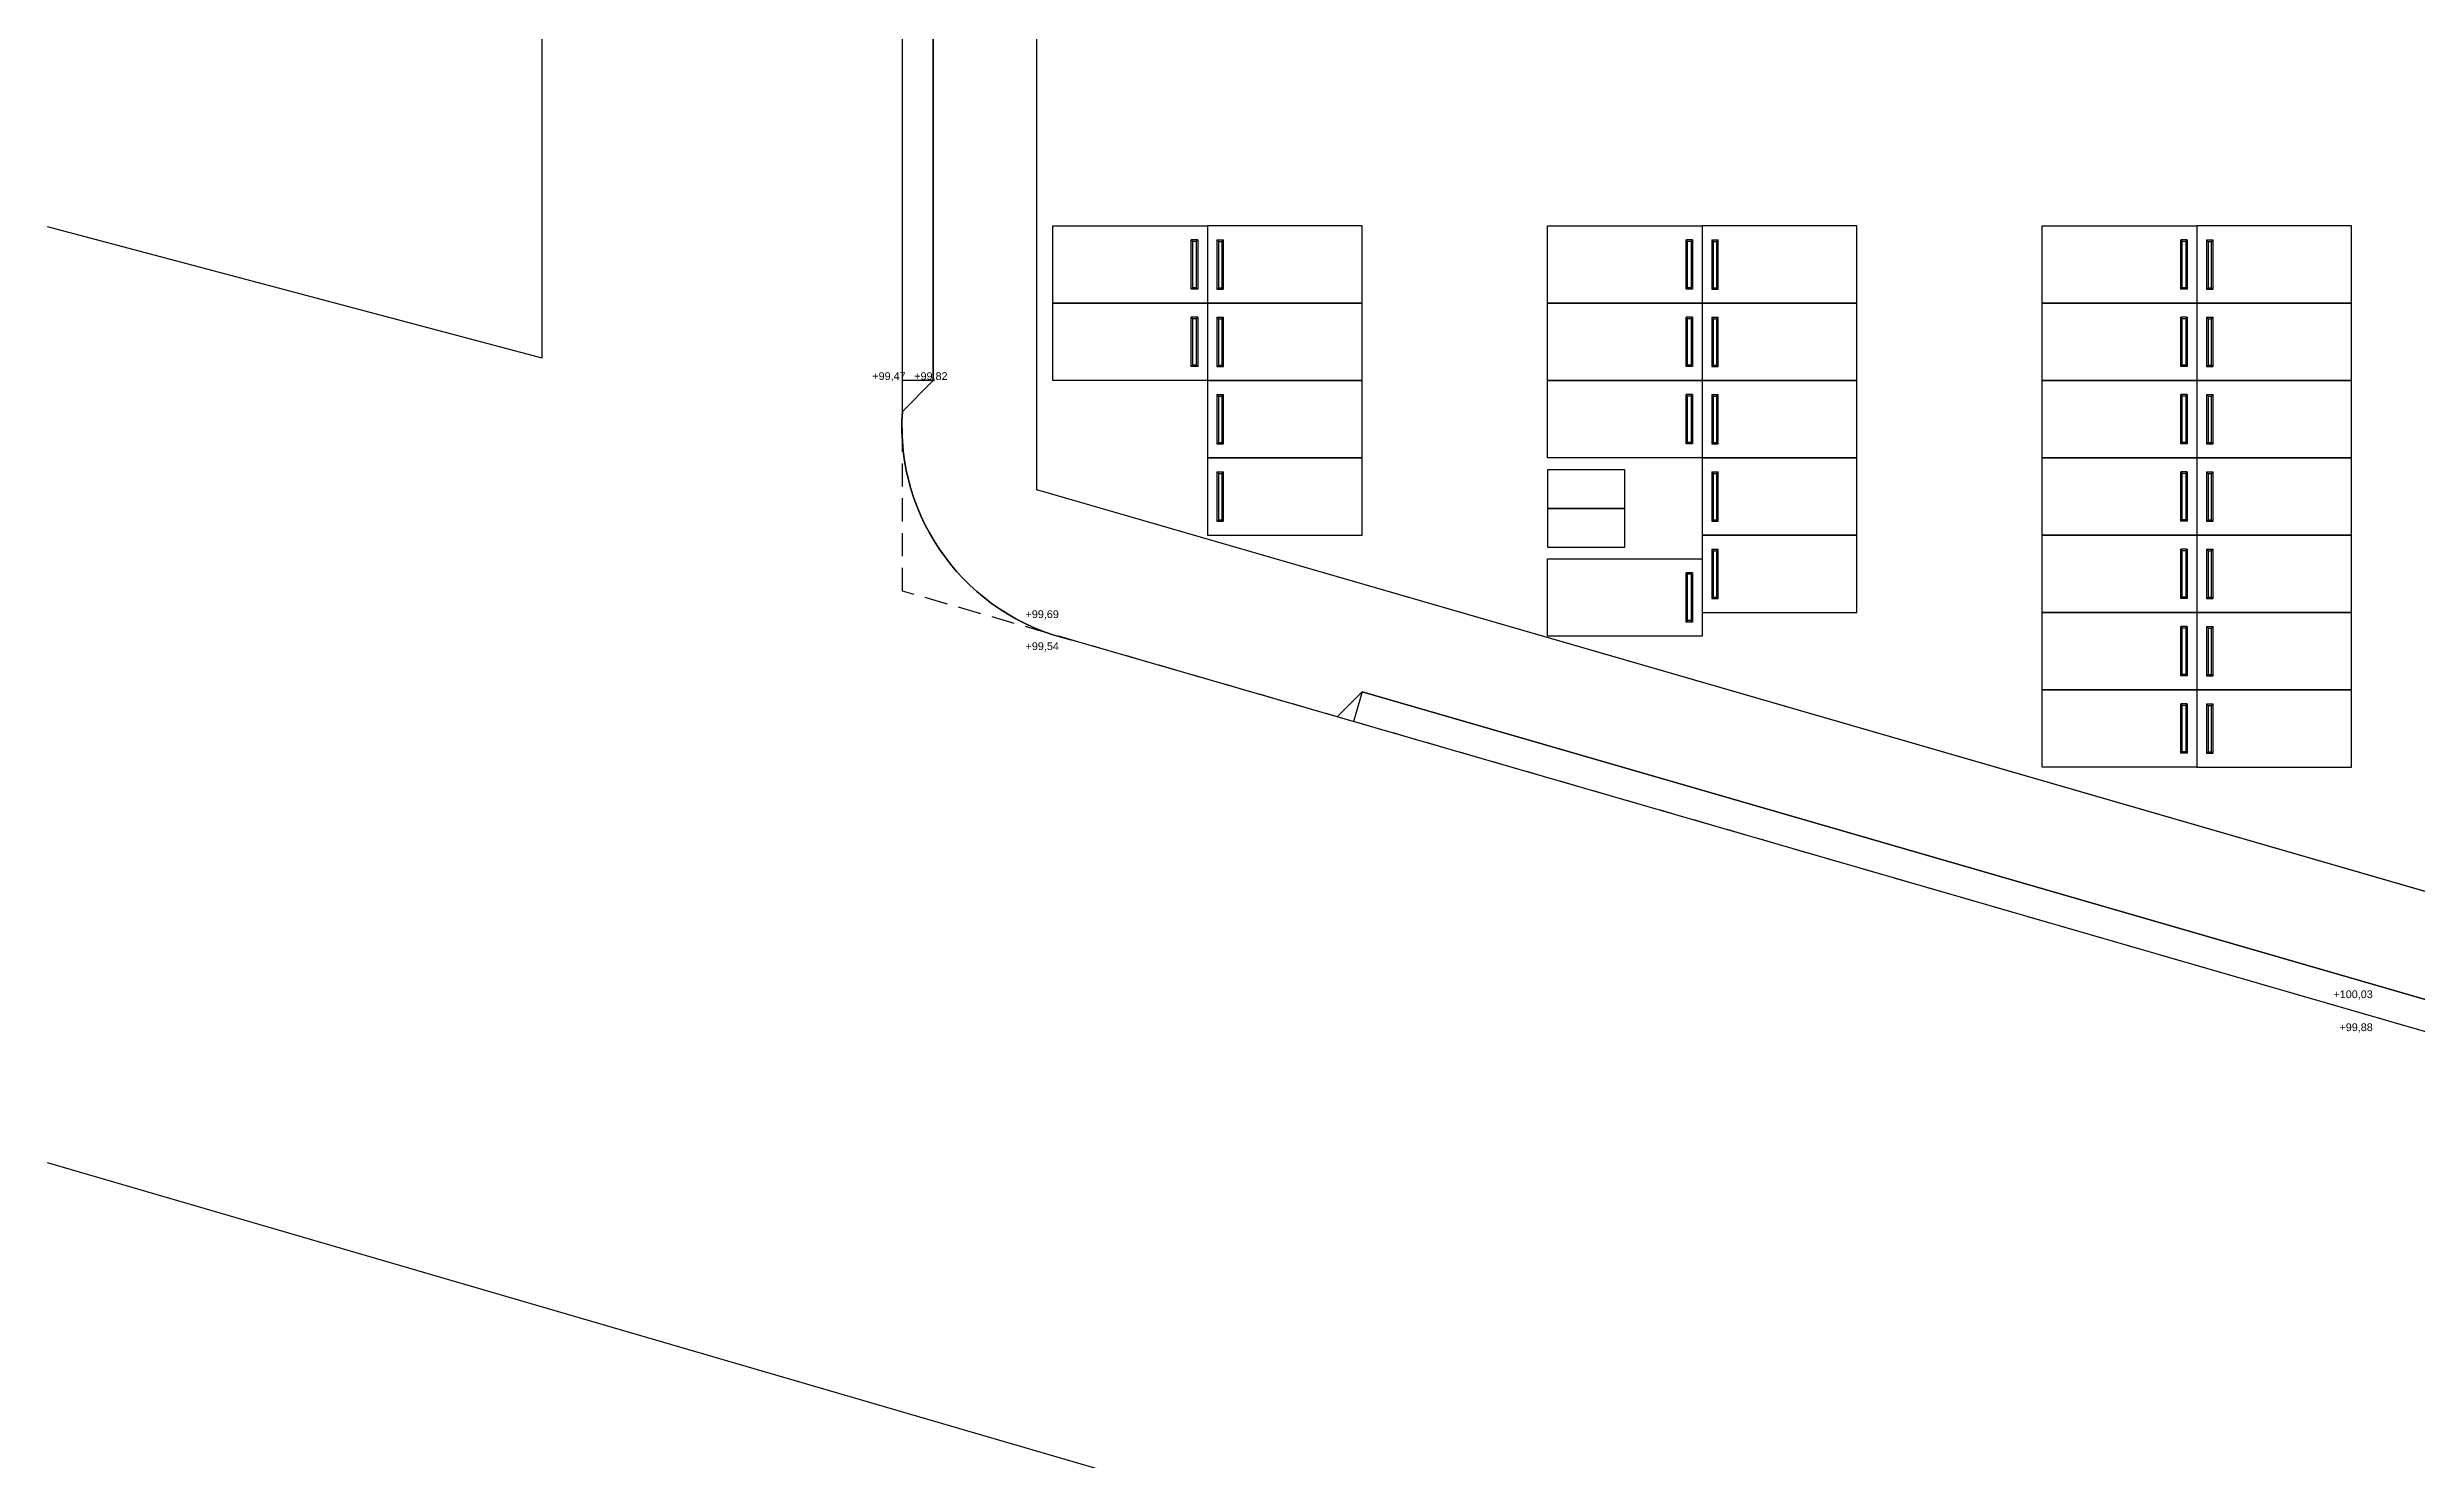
# Model space of a CAD drawing. Header units: millimetres. Extents: x 2698011 to 2856548, y 1019778 to 1210064.
# Drawn here: x 2709826 to 2786447, y 1065358 to 1111016 of the extents above; entities that cross this region are included whole.
import ezdxf

# ---------------------------------------------------------------- set-up
doc = ezdxf.new("R2010")
doc.units = ezdxf.units.MM
doc.linetypes.add('HIDDEN', pattern=[0.375, 0.25, -0.125])
for name, color, linetype in [('Arq. Estacionamiento', 9, 'Continuous'), ('Arq. Niveles', 9, 'Continuous'), ('Capa PISOS', 9, 'Continuous'), ('LOTES', 9, 'Continuous'), ('piso', 9, 'Continuous'), ('Punto Cota', 9, 'Continuous')]:
    doc.layers.add(name, color=color, linetype=linetype)
doc.styles.add('Estilo1', font='simplex.shx', dxfattribs={"height": 0.15})

# ---------------------------------------------------------------- blocks, each defined once
blk = doc.blocks.new('A$C1FB93DB3')
at = {"layer": 'LOTES', "ltscale": 3}
for p, q in [((136.533, -3.399), (81.098, -142.019)), ((95.514, -25.178), (62.542, -108.061)), ((62.542, -108.061), (-13.398, -100.667)), ((56.758, -123.573), (-40.827, -114.073)), ((56.758, -123.573), (50.973, -139.086))]:
    blk.add_line(p, q, dxfattribs=at)
at = {"layer": 'LOTES', "linetype": 'HIDDEN', "ltscale": 3}
for p, q in [((101.699, -21.398), (65.376, -112.707)), ((65.376, -112.707), (-18.15, -104.575))]:
    blk.add_line(p, q, dxfattribs=at)
blk = doc.blocks.new('tope')
at = {"layer": 'piso'}
for p, q in [((160.261, 220.746), (161.86, 220.746)), ((160.261, 220.746), (160.311, 220.696)), ((160.261, 220.746), (160.261, 220.533)), ((160.311, 220.696), (161.81, 220.696)), ((160.311, 220.696), (160.311, 220.583)), ((161.86, 220.746), (161.81, 220.696)), ((161.81, 220.696), (161.81, 220.583)), ((161.86, 220.746), (161.86, 220.533)), ((160.311, 220.583), (160.261, 220.533)), ((161.86, 220.533), (160.261, 220.533)), ((161.81, 220.583), (160.311, 220.583)), ((161.81, 220.583), (161.86, 220.533))]:
    blk.add_line(p, q, dxfattribs=at)
blk = doc.blocks.new('box')
at = {"layer": 'piso'}
blk.add_lwpolyline([(239.705, 265.382), (242.205, 265.382), (242.205, 260.382), (239.705, 260.382), (239.705, 265.382)], dxfattribs=at)
at = {"layer": 'Capa PISOS'}
blk.add_blockref('tope', (79.894, 44.326), dxfattribs=at)

msp = doc.modelspace()

# ---------------------------------------------------------------- linework, layer by layer
at = {"layer": 'Arq. Estacionamiento'}
for points in [[(2758341.502, 1097362.444), (2758341.502, 1096112.444), (2760841.502, 1096112.444), (2760841.502, 1097362.444)], [(2758341.502, 1096112.444), (2758341.502, 1094862.444), (2760841.502, 1094862.444), (2760841.502, 1096112.444)]]:
    msp.add_lwpolyline(points, close=True, dxfattribs=at)
at = {"layer": 'piso'}
for p, q in [((2738475.85, 1100243.767), (2737475.849, 1100243.767)), ((2752341.5, 1090181.78), (2751534.056, 1089374.336)), ((2752341.5, 1090181.78), (2752063.648, 1089221.156))]:
    msp.add_line(p, q, dxfattribs=at)
for points in [[(2741825.849, 1173010.659), (2827310.525, 1173010.659), (2827513.494, 1071926.241), (2741825.849, 1096710.659), (2741825.849, 1173010.659)], [(2737475.849, 1169210.659), (2738475.849, 1168210.659), (2738475.85, 1100243.767), (2737475.849, 1099243.767), (2737475.849, 1169210.659)], [(2751534.056, 1089374.336), (2752341.5, 1090181.78), (2822341.495, 1069934.88), (2823806.113, 1068470.262), (2751534.056, 1089374.336)]]:
    msp.add_lwpolyline(points, dxfattribs=at)
at = {"layer": 'piso', "elevation": 37341.518}
msp.add_lwpolyline([(2737475.849, 1099243.767), (2738475.85, 1100243.767), (2738475.849, 1168210.659), (2737475.849, 1169210.659), (2737475.849, 1169210.659), (2737475.849, 1169210.659)], dxfattribs=at)
at = {"layer": 'piso'}
msp.add_lwpolyline([(2823806.114, 1068470.261), (2822341.495, 1069934.88), (2752341.5, 1090181.78), (2751534.056, 1089374.336), (2742927.605, 1091863.678, -0.367556282), (2737475.849, 1099243.767, 0.694452959)], format="xyb", dxfattribs=at)
msp.add_arc((2744543.277, 1098760.876, 37341.518), 7083.906, 176.0912662, 256.81615045, dxfattribs=at)
at = {"layer": 'Punto Cota'}
msp.add_point((2737475.849, 1097968.86, 99470), dxfattribs=at)
at = {"layer": 'Punto Cota', "lineweight": 9}
for p in [(2741825.849, 1096710.659, 99800), (2741825.849, 1092182.352, 99540), (2761825.849, 1090925.83, 100350), (2781825.849, 1085141.002, 100300), (2784776.243, 1079759.318, 99880)]:
    msp.add_point(p, dxfattribs=at)

# ---------------------------------------------------------------- block references
at = {"yscale": 1000, "zscale": 1000}
for name, p, xscale, rotation in [('A$C1FB93DB3', (2843317.747, 1169430.057), 1000, 275.5607761118083), ('box', (2481959.876, 1344948.476), 1000, 270), ('box', (3012723.133, 1344948.476), -1000, 90), ('box', (2497959.873, 1344948.475), 1000, 270), ('box', (3028723.13, 1344948.475), -1000, 90), ('box', (2513959.875, 1344948.475), 1000, 270), ('box', (3044723.133, 1344948.475), -1000, 90), ('box', (2481959.876, 1342448.476), 1000, 270), ('box', (3012723.133, 1342448.476), -1000, 90), ('box', (2497959.873, 1342448.475), 1000, 270), ('box', (3028723.13, 1342448.475), -1000, 90), ('box', (2513959.875, 1342448.475), 1000, 270), ('box', (3044723.133, 1342448.475), -1000, 90), ('box', (3012723.143, 1339948.476), -1000, 90), ('box', (2497959.863, 1339948.475), 1000, 270), ('box', (3028723.141, 1339948.475), -1000, 90), ('box', (2513959.865, 1339948.475), 1000, 270), ('box', (3044723.143, 1339948.475), -1000, 90), ('box', (3012723.143, 1337448.476), -1000, 90), ('box', (3028723.141, 1337448.475), -1000, 90), ('box', (2513959.874, 1337448.475), 1000, 270), ('box', (3044723.131, 1337448.475), -1000, 90), ('box', (3028723.151, 1334948.475), -1000, 90), ('box', (2513959.874, 1334948.475), 1000, 270), ('box', (3044723.131, 1334948.475), -1000, 90), ('box', (2497959.863, 1334185.838), 1000, 270), ('box', (2513959.863, 1332448.475), 1000, 270), ('box', (3044723.141, 1332448.475), -1000, 90), ('box', (2513959.863, 1329948.475), 1000, 270), ('box', (3044723.141, 1329948.475), -1000, 90)]:
    msp.add_blockref(name, p, dxfattribs=dict(at, xscale=xscale, rotation=rotation))

# ---------------------------------------------------------------- texts
at = {"layer": 'Arq. Niveles', "char_height": 250, "width": 1800, "attachment_point": 3, "rotation": 0.0000089, "style": 'Estilo1'}
for s, insert in [('{\\fArial|b0|i0|c0|p34;+99,47}', (2737581.252, 1100513.871)), ('{\\fArial|b0|i0|c0|p34;+99,82}', (2738938.414, 1100513.871)), ('{\\fArial|b0|i0|c0|p34;+99,69}', (2742536.581, 1092815.858, -6651.597)), ('{\\fArial|b0|i0|c0|p34;+99,54}', (2742536.581, 1091781.225, -6651.597)), ('{\\fArial|b0|i0|c0|p34;+100,03}', (2785028.729, 1080527.902)), ('{\\fArial|b0|i0|c0|p34;+99,88}', (2785028.729, 1079461.413))]:
    msp.add_mtext(s, dxfattribs=dict(at, insert=insert))

doc.saveas('drawing.dxf')
